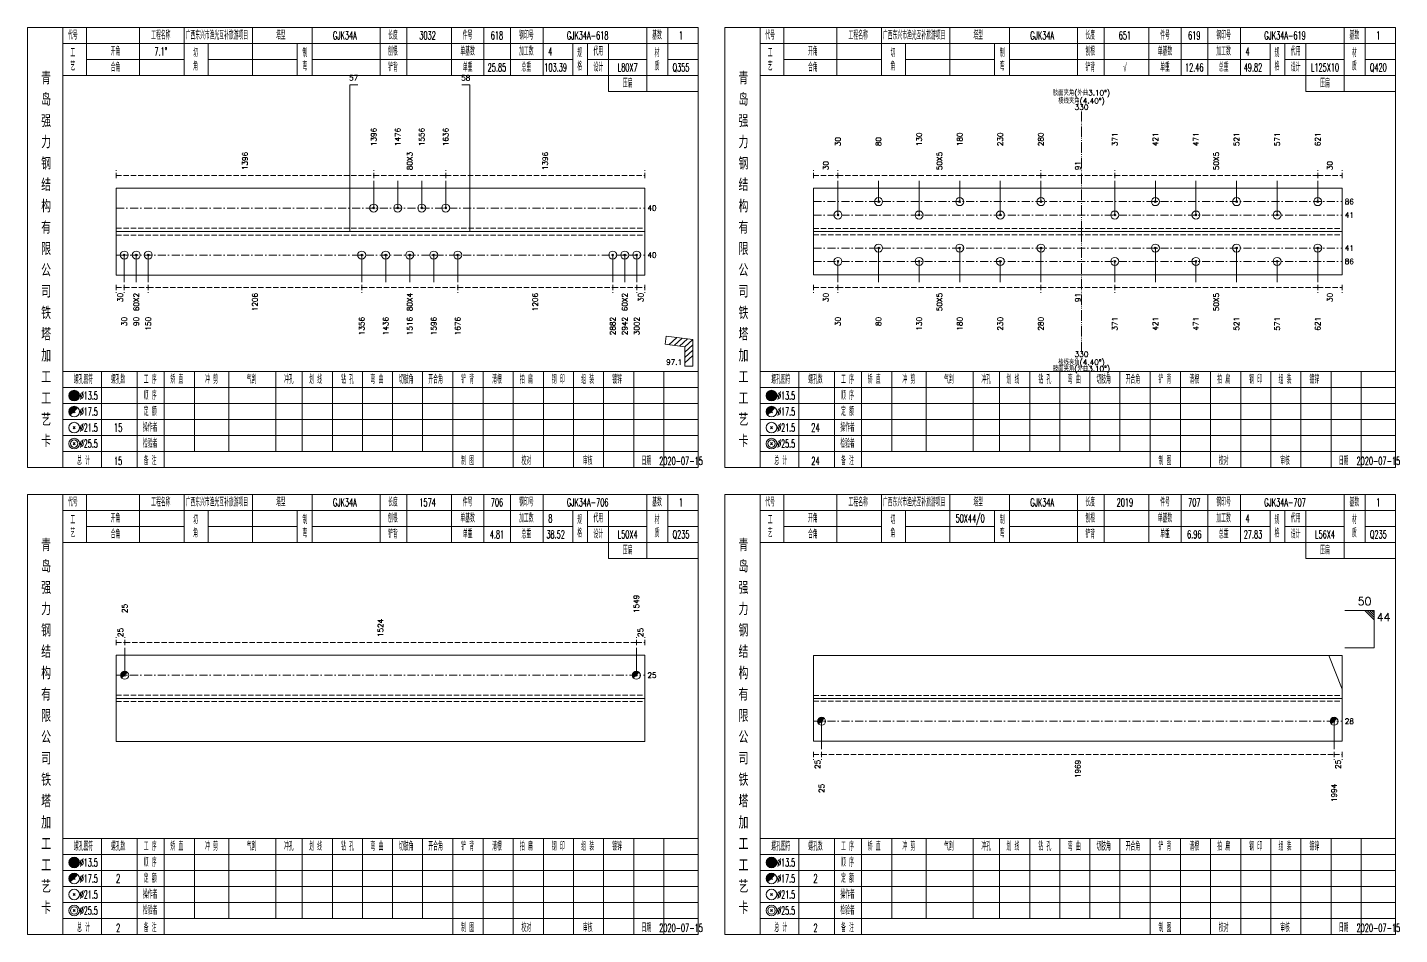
# Model space of a CAD drawing. Extents: x 0 to 2606, y -377 to 6479.
# Drawn here: x 2091 to 2606, y 3500 to 3840 of the extents above; entities that cross this region are included whole.
import ezdxf
from ezdxf.enums import TextEntityAlignment as Align

# ---------------------------------------------------------------- set-up
doc = ezdxf.new("R2010")
doc.units = 0
doc.header["$MEASUREMENT"] = 0
for name, pattern in [('一点画线', [5.2, 3, -1, 0.2, -1]), ('制弯线', [5.9, 4, -0.5, 0.2, -0.5, 0.2, -0.5]), ('虚线', [2.75, 2, -0.75])]:
    doc.linetypes.add(name, pattern=pattern)
doc.layers.get('0').update_dxf_attribs({"linetype": 'CONTINUOUS', "lineweight": 25})
for name, color, linetype, lineweight in [('1', 7, 'CONTINUOUS', 25), ('2', 7, 'CONTINUOUS', 25), ('4', 7, 'CONTINUOUS', 25)]:
    doc.layers.add(name, color=color, linetype=linetype, lineweight=lineweight)
doc.styles.get("Standard").update_dxf_attribs({"font": 'simplex.shx', "width": 0.7, "height": 3, "bigfont": 'gbhzfs.shx'})

msp = doc.modelspace()

# ---------------------------------------------------------------- linework, layer by layer
at = {"color": 190, "linetype": '制弯线', "lineweight": 13}
for q in [(2486.32, 3808.5), (2486.32, 3718.5)]:
    msp.add_line((2486.32, 3763.5), q, dxfattribs=at)
at = {"color": 8, "linetype": '虚线', "lineweight": 9}
for p, q in [((2124.5, 3783.5), (2124.5, 3786.5)), ((2220.99, 3783.5), (2220.99, 3786.5)), ((2220.99, 3783.5), (2220.99, 3786.5)), ((2247.99, 3783.5), (2247.99, 3786.5)), ((2247.99, 3783.5), (2247.99, 3786.5)), ((2322.6, 3783.5), (2322.6, 3786.5)), ((2385.9, 3783.5), (2385.9, 3786.5)), ((2395.03, 3783.5), (2395.03, 3786.5)), ((2395.03, 3783.5), (2395.03, 3786.5)), ((2471.1, 3783.5), (2471.1, 3786.5)), ((2471.1, 3783.5), (2471.1, 3786.5)), ((2498.8, 3783.5), (2498.8, 3786.5)), ((2498.8, 3783.5), (2498.8, 3786.5)), ((2574.87, 3783.5), (2574.87, 3786.5)), ((2574.87, 3783.5), (2574.87, 3786.5)), ((2584, 3783.5), (2584, 3786.5)), ((2124.5, 3784.5), (2220.99, 3784.5)), ((2220.99, 3784.5), (2247.99, 3784.5)), ((2247.99, 3784.5), (2322.6, 3784.5)), ((2385.9, 3784.5), (2395.03, 3784.5)), ((2395.03, 3784.5), (2471.1, 3784.5)), ((2471.1, 3784.5), (2498.8, 3784.5)), ((2498.8, 3784.5), (2574.87, 3784.5)), ((2574.87, 3784.5), (2584, 3784.5)), ((2124.5, 3743.5), (2124.5, 3740.5)), ((2124.5, 3742.5), (2127.5, 3742.5)), ((2127.5, 3743.5), (2127.5, 3740.5)), ((2127.5, 3743.5), (2127.5, 3740.5)), ((2127.5, 3742.5), (2136.5, 3742.5)), ((2136.5, 3743.5), (2136.5, 3740.5)), ((2136.5, 3743.5), (2136.5, 3740.5)), ((2136.5, 3742.5), (2216.49, 3742.5)), ((2216.49, 3743.5), (2216.49, 3740.5)), ((2216.49, 3743.5), (2216.49, 3740.5)), ((2216.49, 3742.5), (2252.49, 3742.5)), ((2252.49, 3743.5), (2252.49, 3740.5)), ((2252.49, 3743.5), (2252.49, 3740.5)), ((2252.49, 3742.5), (2310.6, 3742.5)), ((2310.6, 3743.5), (2310.6, 3740.5)), ((2310.6, 3743.5), (2310.6, 3740.5)), ((2310.6, 3742.5), (2319.6, 3742.5)), ((2319.6, 3743.5), (2319.6, 3740.5)), ((2319.6, 3743.5), (2319.6, 3740.5)), ((2319.6, 3742.5), (2322.6, 3742.5)), ((2322.6, 3743.5), (2322.6, 3740.5)), ((2385.9, 3743.5), (2385.9, 3740.5)), ((2385.9, 3742.5), (2395.03, 3742.5)), ((2395.03, 3743.5), (2395.03, 3740.5)), ((2395.03, 3743.5), (2395.03, 3740.5)), ((2395.03, 3742.5), (2471.1, 3742.5)), ((2471.1, 3743.5), (2471.1, 3740.5)), ((2471.1, 3743.5), (2471.1, 3740.5)), ((2471.1, 3742.5), (2498.8, 3742.5)), ((2498.8, 3743.5), (2498.8, 3740.5)), ((2498.8, 3743.5), (2498.8, 3740.5)), ((2498.8, 3742.5), (2574.87, 3742.5)), ((2574.87, 3743.5), (2574.87, 3740.5)), ((2574.87, 3743.5), (2574.87, 3740.5)), ((2574.87, 3742.5), (2584, 3742.5)), ((2584, 3743.5), (2584, 3740.5)), ((2124.5, 3608.5), (2124.5, 3611.5)), ((2127.65, 3608.5), (2127.65, 3611.5)), ((2127.65, 3608.5), (2127.65, 3611.5)), ((2319.45, 3608.5), (2319.45, 3611.5)), ((2319.45, 3608.5), (2319.45, 3611.5)), ((2322.6, 3608.5), (2322.6, 3611.5)), ((2124.5, 3609.5), (2127.65, 3609.5)), ((2127.65, 3609.5), (2319.45, 3609.5)), ((2319.45, 3609.5), (2322.6, 3609.5)), ((2385.9, 3568.5), (2385.9, 3565.5)), ((2385.9, 3567.5), (2388.9, 3567.5)), ((2388.9, 3568.5), (2388.9, 3565.5)), ((2388.9, 3568.5), (2388.9, 3565.5)), ((2388.9, 3567.5), (2581, 3567.5)), ((2581, 3568.5), (2581, 3565.5)), ((2581, 3568.5), (2581, 3565.5)), ((2581, 3567.5), (2584, 3567.5)), ((2584, 3568.5), (2584, 3565.5))]:
    msp.add_line(p, q, dxfattribs=at)
at = {"color": 7, "linetype": 'Continuous', "lineweight": 13}
for p, q in [((2220.99, 3772.31), (2220.99, 3782.5)), ((2229.99, 3772.31), (2229.99, 3782.5)), ((2238.99, 3772.31), (2238.99, 3782.5)), ((2247.99, 3772.31), (2247.99, 3782.5)), ((2395.03, 3769.7), (2395.03, 3782.5)), ((2410.24, 3774.7), (2410.24, 3782.5)), ((2425.46, 3769.7), (2425.46, 3782.5)), ((2440.67, 3774.7), (2440.67, 3782.5)), ((2455.89, 3769.7), (2455.89, 3782.5)), ((2471.1, 3774.7), (2471.1, 3782.5)), ((2498.8, 3769.7), (2498.8, 3782.5)), ((2514.01, 3774.7), (2514.01, 3782.5)), ((2529.23, 3769.7), (2529.23, 3782.5)), ((2544.44, 3774.7), (2544.44, 3782.5)), ((2559.66, 3769.7), (2559.66, 3782.5)), ((2574.87, 3774.7), (2574.87, 3782.5)), ((2220.69, 3772.01), (2221.29, 3772.61)), ((2221.29, 3772.01), (2220.69, 3772.61)), ((2229.69, 3772.01), (2230.29, 3772.61)), ((2230.29, 3772.01), (2229.69, 3772.61)), ((2238.69, 3772.01), (2239.29, 3772.61)), ((2239.29, 3772.01), (2238.69, 3772.61)), ((2247.69, 3772.01), (2248.29, 3772.61)), ((2248.29, 3772.01), (2247.69, 3772.61)), ((2409.94, 3774.4), (2410.54, 3775)), ((2410.54, 3774.4), (2409.94, 3775)), ((2440.37, 3774.4), (2440.97, 3775)), ((2440.97, 3774.4), (2440.37, 3775)), ((2470.8, 3774.4), (2471.4, 3775)), ((2471.4, 3774.4), (2470.8, 3775)), ((2513.71, 3774.4), (2514.31, 3775)), ((2514.31, 3774.4), (2513.71, 3775)), ((2544.14, 3774.4), (2544.74, 3775)), ((2544.74, 3774.4), (2544.14, 3775)), ((2574.57, 3774.4), (2575.17, 3775)), ((2575.17, 3774.4), (2574.57, 3775)), ((2394.73, 3769.4), (2395.33, 3770)), ((2395.33, 3769.4), (2394.73, 3770)), ((2425.16, 3769.4), (2425.76, 3770)), ((2425.76, 3769.4), (2425.16, 3770)), ((2455.59, 3769.4), (2456.19, 3770)), ((2456.19, 3769.4), (2455.59, 3770)), ((2498.5, 3769.4), (2499.1, 3770)), ((2499.1, 3769.4), (2498.5, 3770)), ((2528.93, 3769.4), (2529.53, 3770)), ((2529.53, 3769.4), (2528.93, 3770)), ((2559.36, 3769.4), (2559.96, 3770)), ((2559.96, 3769.4), (2559.36, 3770)), ((2410.24, 3757.3), (2410.24, 3744.5)), ((2440.67, 3757.3), (2440.67, 3744.5)), ((2471.1, 3757.3), (2471.1, 3744.5)), ((2514.01, 3757.3), (2514.01, 3744.5)), ((2544.44, 3757.3), (2544.44, 3744.5)), ((2574.87, 3757.3), (2574.87, 3744.5)), ((2127.5, 3754.69), (2127.5, 3744.5)), ((2132, 3754.69), (2132, 3744.5)), ((2136.5, 3754.69), (2136.5, 3744.5)), ((2216.49, 3754.69), (2216.49, 3744.5)), ((2225.49, 3754.69), (2225.49, 3744.5)), ((2234.49, 3754.69), (2234.49, 3744.5)), ((2243.49, 3754.69), (2243.49, 3744.5)), ((2252.49, 3754.69), (2252.49, 3744.5)), ((2310.6, 3754.69), (2310.6, 3744.5)), ((2315.1, 3754.69), (2315.1, 3744.5)), ((2319.6, 3754.69), (2319.6, 3744.5)), ((2395.03, 3752.3), (2395.03, 3744.5)), ((2425.46, 3752.3), (2425.46, 3744.5)), ((2455.89, 3752.3), (2455.89, 3744.5)), ((2498.8, 3752.3), (2498.8, 3744.5)), ((2529.23, 3752.3), (2529.23, 3744.5)), ((2559.66, 3752.3), (2559.66, 3744.5)), ((2596, 3621.5), (2585, 3621.5)), ((2592.5, 3621.5), (2596, 3618)), ((2593.38, 3621.5), (2596, 3618.88)), ((2594.25, 3621.5), (2596, 3619.75)), ((2595.12, 3621.5), (2596, 3620.62)), ((2596, 3607.5), (2596, 3621.5)), ((2127.65, 3597.2), (2127.65, 3607.5)), ((2319.45, 3597.2), (2319.45, 3607.5)), ((2596, 3607.5), (2585, 3607.5)), ((2584, 3591.94), (2579.09, 3604.57)), ((2388.9, 3579.93), (2388.9, 3569.5)), ((2581, 3579.93), (2581, 3569.5))]:
    msp.add_line(p, q, dxfattribs=at)
at = {"color": 7, "linetype": 'Continuous', "lineweight": 18}
for p, q in [((2124.5, 3779.81), (2124.5, 3747.19)), ((2124.5, 3779.81), (2322.6, 3779.81)), ((2322.6, 3779.81), (2322.6, 3747.19)), ((2385.9, 3779.7), (2385.9, 3747.3)), ((2385.9, 3779.7), (2584, 3779.7)), ((2584, 3779.7), (2584, 3747.3)), ((2124.5, 3763.5), (2322.6, 3763.5)), ((2385.9, 3763.5), (2584, 3763.5)), ((2124.5, 3604.7), (2124.5, 3572.3)), ((2124.5, 3604.7), (2322.6, 3604.7)), ((2322.6, 3604.7), (2322.6, 3572.3)), ((2385.9, 3604.57), (2385.9, 3572.43)), ((2385.9, 3604.57), (2584, 3604.57)), ((2584, 3604.57), (2584, 3572.43)), ((2124.5, 3588.5), (2322.6, 3588.5)), ((2385.9, 3588.5), (2584, 3588.5))]:
    msp.add_line(p, q, dxfattribs=at)
at = {"color": 3, "linetype": '一点画线', "lineweight": 13}
for p, q in [((2124.5, 3772.31), (2322.6, 3772.31)), ((2385.9, 3774.7), (2584, 3774.7)), ((2385.9, 3769.7), (2584, 3769.7)), ((2385.9, 3757.3), (2584, 3757.3)), ((2124.5, 3754.69), (2322.6, 3754.69)), ((2385.9, 3752.3), (2584, 3752.3)), ((2124.5, 3597.2), (2322.6, 3597.2)), ((2385.9, 3579.93), (2584, 3579.93))]:
    msp.add_line(p, q, dxfattribs=at)
at = {"color": 1, "linetype": '虚线', "lineweight": 18}
for p, q in [((2124.5, 3764.81), (2322.6, 3764.81)), ((2124.5, 3762.19), (2322.6, 3762.19)), ((2385.9, 3764.7), (2584, 3764.7)), ((2385.9, 3762.3), (2584, 3762.3)), ((2124.5, 3589.7), (2322.6, 3589.7)), ((2124.5, 3587.3), (2322.6, 3587.3)), ((2385.9, 3589.57), (2584, 3589.57)), ((2385.9, 3587.43), (2584, 3587.43))]:
    msp.add_line(p, q, dxfattribs=at)
at = {"color": 7, "linetype": 'Continuous', "lineweight": 0}
for p, q in [((2127.35, 3596.9), (2127.95, 3597.5)), ((2127.35, 3597.5), (2127.95, 3596.9)), ((2319.15, 3596.9), (2319.75, 3597.5)), ((2319.15, 3597.5), (2319.75, 3596.9))]:
    msp.add_line(p, q, dxfattribs=at)
at = {"color": 7, "linetype": 'Continuous', "lineweight": 13}
for centre in [(2410.24, 3774.7), (2440.67, 3774.7), (2471.1, 3774.7), (2514.01, 3774.7), (2544.44, 3774.7), (2574.87, 3774.7), (2220.99, 3772.31), (2229.99, 3772.31), (2238.99, 3772.31), (2247.99, 3772.31), (2395.03, 3769.7), (2425.46, 3769.7), (2455.89, 3769.7), (2498.8, 3769.7), (2529.23, 3769.7), (2559.66, 3769.7), (2127.65, 3597.2), (2319.45, 3597.2)]:
    msp.add_circle(centre, 1.5, dxfattribs=at)
for centre, radius in [((2127.65, 3597.2), 1.35), ((2127.65, 3597.2), 1.2), ((2127.65, 3597.2), 1.05), ((2127.65, 3597.2), 0.9), ((2127.65, 3597.2), 0.75), ((2127.65, 3597.2), 0.6), ((2127.65, 3597.2), 0.45), ((2127.65, 3597.2), 0.3), ((2127.65, 3597.2), 0.15), ((2319.45, 3597.2), 1.35), ((2319.45, 3597.2), 1.2), ((2319.45, 3597.2), 1.05), ((2319.45, 3597.2), 0.9), ((2319.45, 3597.2), 0.75), ((2319.45, 3597.2), 0.6), ((2319.45, 3597.2), 0.45), ((2319.45, 3597.2), 0.3), ((2319.45, 3597.2), 0.15)]:
    msp.add_arc(centre, radius, 45, 225, dxfattribs=at)
at = {"layer": '1', "color": 7, "linetype": 'Continuous', "lineweight": 13}
for p, q in [((2127.2, 3754.39), (2127.8, 3754.99)), ((2127.8, 3754.39), (2127.2, 3754.99)), ((2131.7, 3754.39), (2132.3, 3754.99)), ((2132.3, 3754.39), (2131.7, 3754.99)), ((2136.2, 3754.39), (2136.8, 3754.99)), ((2136.8, 3754.39), (2136.2, 3754.99)), ((2216.19, 3754.39), (2216.79, 3754.99)), ((2216.79, 3754.39), (2216.19, 3754.99)), ((2225.19, 3754.39), (2225.79, 3754.99)), ((2225.79, 3754.39), (2225.19, 3754.99)), ((2234.19, 3754.39), (2234.79, 3754.99)), ((2234.79, 3754.39), (2234.19, 3754.99)), ((2243.19, 3754.39), (2243.79, 3754.99)), ((2243.79, 3754.39), (2243.19, 3754.99)), ((2252.19, 3754.39), (2252.79, 3754.99)), ((2252.79, 3754.39), (2252.19, 3754.99)), ((2310.3, 3754.39), (2310.9, 3754.99)), ((2310.9, 3754.39), (2310.3, 3754.99)), ((2314.8, 3754.39), (2315.4, 3754.99)), ((2315.4, 3754.39), (2314.8, 3754.99)), ((2319.3, 3754.39), (2319.9, 3754.99)), ((2319.9, 3754.39), (2319.3, 3754.99)), ((2409.94, 3757), (2410.54, 3757.6)), ((2410.54, 3757), (2409.94, 3757.6)), ((2440.37, 3757), (2440.97, 3757.6)), ((2440.97, 3757), (2440.37, 3757.6)), ((2470.8, 3757), (2471.4, 3757.6)), ((2471.4, 3757), (2470.8, 3757.6)), ((2513.71, 3757), (2514.31, 3757.6)), ((2514.31, 3757), (2513.71, 3757.6)), ((2544.14, 3757), (2544.74, 3757.6)), ((2544.74, 3757), (2544.14, 3757.6)), ((2574.57, 3757), (2575.17, 3757.6)), ((2575.17, 3757), (2574.57, 3757.6)), ((2394.73, 3752), (2395.33, 3752.6)), ((2395.33, 3752), (2394.73, 3752.6)), ((2425.16, 3752), (2425.76, 3752.6)), ((2425.76, 3752), (2425.16, 3752.6)), ((2455.59, 3752), (2456.19, 3752.6)), ((2456.19, 3752), (2455.59, 3752.6)), ((2498.5, 3752), (2499.1, 3752.6)), ((2499.1, 3752), (2498.5, 3752.6)), ((2528.93, 3752), (2529.53, 3752.6)), ((2529.53, 3752), (2528.93, 3752.6)), ((2559.36, 3752), (2559.96, 3752.6)), ((2559.96, 3752), (2559.36, 3752.6))]:
    msp.add_line(p, q, dxfattribs=at)
at = {"layer": '1', "color": 7, "linetype": 'Continuous', "lineweight": 18}
for p, q in [((2124.5, 3747.19), (2322.6, 3747.19)), ((2385.9, 3747.3), (2584, 3747.3)), ((2124.5, 3572.3), (2322.6, 3572.3)), ((2385.9, 3572.43), (2584, 3572.43))]:
    msp.add_line(p, q, dxfattribs=at)
at = {"layer": '1', "color": 7, "linetype": 'Continuous', "lineweight": 0}
for p, q in [((2388.6, 3579.63), (2389.2, 3580.23)), ((2388.6, 3580.23), (2389.2, 3579.63)), ((2580.7, 3579.63), (2581.3, 3580.23)), ((2580.7, 3580.23), (2581.3, 3579.63))]:
    msp.add_line(p, q, dxfattribs=at)
at = {"layer": '1', "color": 7, "linetype": 'Continuous', "lineweight": 13}
for centre in [(2127.5, 3754.69), (2132, 3754.69), (2136.5, 3754.69), (2216.49, 3754.69), (2225.49, 3754.69), (2234.49, 3754.69), (2243.49, 3754.69), (2252.49, 3754.69), (2310.6, 3754.69), (2315.1, 3754.69), (2319.6, 3754.69), (2410.24, 3757.3), (2440.67, 3757.3), (2471.1, 3757.3), (2514.01, 3757.3), (2544.44, 3757.3), (2574.87, 3757.3), (2395.03, 3752.3), (2425.46, 3752.3), (2455.89, 3752.3), (2498.8, 3752.3), (2529.23, 3752.3), (2559.66, 3752.3), (2388.9, 3579.93), (2581, 3579.93)]:
    msp.add_circle(centre, 1.5, dxfattribs=at)
for centre, radius in [((2388.9, 3579.93), 1.35), ((2388.9, 3579.93), 1.2), ((2388.9, 3579.93), 1.05), ((2388.9, 3579.93), 0.9), ((2388.9, 3579.93), 0.75), ((2388.9, 3579.93), 0.6), ((2388.9, 3579.93), 0.45), ((2388.9, 3579.93), 0.3), ((2388.9, 3579.93), 0.15), ((2581, 3579.93), 1.35), ((2581, 3579.93), 1.2), ((2581, 3579.93), 1.05), ((2581, 3579.93), 0.9), ((2581, 3579.93), 0.75), ((2581, 3579.93), 0.6), ((2581, 3579.93), 0.45), ((2581, 3579.93), 0.3), ((2581, 3579.93), 0.15)]:
    msp.add_arc(centre, radius, 45, 225, dxfattribs=at)
at = {"layer": '2', "color": 7, "linetype": 'Continuous', "lineweight": 13}
for p, q in [((2211.99, 3763.5), (2211.99, 3818.5)), ((2211.99, 3818.5), (2214.99, 3818.5)), ((2256.99, 3818.5), (2253.99, 3818.5)), ((2256.99, 3763.5), (2256.99, 3818.5)), ((2330.68, 3724.24), (2330.31, 3721.26)), ((2340.6, 3723), (2330.68, 3724.24)), ((2330.31, 3721.26), (2337.6, 3720.35)), ((2331.65, 3721.09), (2334.65, 3723.74)), ((2333.63, 3720.84), (2336.63, 3723.49)), ((2335.62, 3720.6), (2338.62, 3723.25)), ((2337.6, 3720.35), (2340.6, 3723)), ((2337.6, 3718.35), (2340.6, 3721)), ((2337.6, 3720.35), (2337.6, 3713)), ((2337.6, 3716.35), (2340.6, 3719)), ((2340.6, 3713), (2340.6, 3723)), ((2337.6, 3714.35), (2340.6, 3717)), ((2337.6, 3713), (2340.6, 3713))]:
    msp.add_line(p, q, dxfattribs=at)
at = {"layer": '4', "color": 1, "linetype": 'Continuous', "lineweight": 18}
for p, q in [((2104.5, 3675), (2104.5, 3840)), ((2113.4, 3822), (2113.4, 3840)), ((2133.2, 3822), (2133.2, 3840)), ((2150, 3822), (2150, 3840)), ((2175.6, 3822), (2175.6, 3840)), ((2197.9, 3822), (2197.9, 3840)), ((2223.4, 3822), (2223.4, 3840)), ((2233.4, 3822), (2233.4, 3840)), ((2250.1, 3822), (2250.1, 3840)), ((2262.3, 3822), (2262.3, 3840)), ((2272.3, 3822), (2272.3, 3840)), ((2284.5, 3822), (2284.5, 3840)), ((2323.4, 3816), (2323.4, 3840)), ((2331.2, 3822), (2331.2, 3840)), ((2365.9, 3675), (2365.9, 3840)), ((2374.8, 3822), (2374.8, 3840)), ((2394.6, 3822), (2394.6, 3840)), ((2411.4, 3822), (2411.4, 3840)), ((2437, 3822), (2437, 3840)), ((2459.3, 3822), (2459.3, 3840)), ((2484.8, 3822), (2484.8, 3840)), ((2494.8, 3822), (2494.8, 3840)), ((2511.5, 3822), (2511.5, 3840)), ((2523.7, 3822), (2523.7, 3840)), ((2533.7, 3822), (2533.7, 3840)), ((2545.9, 3822), (2545.9, 3840)), ((2584.8, 3816), (2584.8, 3840)), ((2592.6, 3822), (2592.6, 3840)), ((2104.5, 3834), (2342.6, 3834)), ((2159, 3822), (2159, 3834)), ((2192.3, 3822), (2192.3, 3834)), ((2295.6, 3822), (2295.6, 3834)), ((2301.2, 3822), (2301.2, 3834)), ((2309, 3816), (2309, 3834)), ((2365.9, 3834), (2604, 3834)), ((2420.4, 3822), (2420.4, 3834)), ((2453.7, 3822), (2453.7, 3834)), ((2557, 3822), (2557, 3834)), ((2562.6, 3822), (2562.6, 3834)), ((2570.4, 3816), (2570.4, 3834)), ((2113.4, 3828), (2150, 3828)), ((2159, 3828), (2192.3, 3828)), ((2197.9, 3828), (2295.6, 3828)), ((2301.2, 3828), (2323.4, 3828)), ((2331.2, 3828), (2342.6, 3828)), ((2374.8, 3828), (2411.4, 3828)), ((2420.4, 3828), (2453.7, 3828)), ((2459.3, 3828), (2557, 3828)), ((2562.6, 3828), (2584.8, 3828)), ((2592.6, 3828), (2604, 3828)), ((2104.5, 3822), (2342.6, 3822)), ((2365.9, 3822), (2604, 3822)), ((2309, 3816), (2342.6, 3816)), ((2570.4, 3816), (2604, 3816)), ((2104.5, 3711), (2342.6, 3711)), ((2119, 3675), (2119, 3711)), ((2132.3, 3675), (2132.3, 3711)), ((2142.4, 3675), (2142.4, 3711)), ((2153.8, 3681), (2153.8, 3711)), ((2166.7, 3681), (2166.7, 3711)), ((2184.3, 3681), (2184.3, 3711)), ((2194.2, 3681), (2194.2, 3711)), ((2205.5, 3681), (2205.5, 3711)), ((2216.8, 3681), (2216.8, 3711)), ((2228.1, 3681), (2228.1, 3711)), ((2239.3, 3681), (2239.3, 3711)), ((2250.7, 3681), (2250.7, 3711)), ((2262, 3681), (2262, 3711)), ((2273.3, 3681), (2273.3, 3711)), ((2284.6, 3681), (2284.6, 3711)), ((2295.9, 3681), (2295.9, 3711)), ((2307.2, 3681), (2307.2, 3711)), ((2318.5, 3681), (2318.5, 3711)), ((2329.8, 3681), (2329.8, 3711)), ((2365.9, 3711), (2604, 3711)), ((2380.4, 3675), (2380.4, 3711)), ((2393.7, 3675), (2393.7, 3711)), ((2403.8, 3675), (2403.8, 3711)), ((2415.2, 3681), (2415.2, 3711)), ((2428.1, 3681), (2428.1, 3711)), ((2445.7, 3681), (2445.7, 3711)), ((2455.6, 3681), (2455.6, 3711)), ((2466.9, 3681), (2466.9, 3711)), ((2478.2, 3681), (2478.2, 3711)), ((2489.5, 3681), (2489.5, 3711)), ((2500.7, 3681), (2500.7, 3711)), ((2512.1, 3681), (2512.1, 3711)), ((2523.4, 3681), (2523.4, 3711)), ((2534.7, 3681), (2534.7, 3711)), ((2546, 3681), (2546, 3711)), ((2557.3, 3681), (2557.3, 3711)), ((2568.6, 3681), (2568.6, 3711)), ((2579.9, 3681), (2579.9, 3711)), ((2591.2, 3681), (2591.2, 3711)), ((2104.5, 3705), (2342.6, 3705)), ((2365.9, 3705), (2604, 3705)), ((2104.5, 3699), (2342.6, 3699)), ((2365.9, 3699), (2604, 3699)), ((2104.5, 3693), (2342.6, 3693)), ((2365.9, 3693), (2604, 3693)), ((2104.5, 3687), (2342.6, 3687)), ((2365.9, 3687), (2604, 3687)), ((2104.5, 3681), (2342.6, 3681)), ((2250.7, 3675), (2250.7, 3681)), ((2262, 3675), (2262, 3681)), ((2273.3, 3675), (2273.3, 3681)), ((2284.6, 3675), (2284.6, 3681)), ((2295.9, 3675), (2295.9, 3681)), ((2307.2, 3675), (2307.2, 3681)), ((2318.5, 3675), (2318.5, 3681)), ((2329.8, 3675), (2329.8, 3681)), ((2365.9, 3681), (2604, 3681)), ((2512.1, 3675), (2512.1, 3681)), ((2523.4, 3675), (2523.4, 3681)), ((2534.7, 3675), (2534.7, 3681)), ((2546, 3675), (2546, 3681)), ((2557.3, 3675), (2557.3, 3681)), ((2568.6, 3675), (2568.6, 3681)), ((2579.9, 3675), (2579.9, 3681)), ((2591.2, 3675), (2591.2, 3681)), ((2104.5, 3500), (2104.5, 3665)), ((2113.4, 3647), (2113.4, 3665)), ((2133.2, 3647), (2133.2, 3665)), ((2150, 3647), (2150, 3665)), ((2175.6, 3647), (2175.6, 3665)), ((2197.9, 3647), (2197.9, 3665)), ((2223.4, 3647), (2223.4, 3665)), ((2233.4, 3647), (2233.4, 3665)), ((2250.1, 3647), (2250.1, 3665)), ((2262.3, 3647), (2262.3, 3665)), ((2272.3, 3647), (2272.3, 3665)), ((2284.5, 3647), (2284.5, 3665)), ((2323.4, 3641), (2323.4, 3665)), ((2331.2, 3647), (2331.2, 3665)), ((2365.9, 3500), (2365.9, 3665)), ((2374.8, 3647), (2374.8, 3665)), ((2394.6, 3647), (2394.6, 3665)), ((2411.4, 3647), (2411.4, 3665)), ((2437, 3647), (2437, 3665)), ((2459.3, 3647), (2459.3, 3665)), ((2484.8, 3647), (2484.8, 3665)), ((2494.8, 3647), (2494.8, 3665)), ((2511.5, 3647), (2511.5, 3665)), ((2523.7, 3647), (2523.7, 3665)), ((2533.7, 3647), (2533.7, 3665)), ((2545.9, 3647), (2545.9, 3665)), ((2584.8, 3641), (2584.8, 3665)), ((2592.6, 3647), (2592.6, 3665)), ((2104.5, 3659), (2342.6, 3659)), ((2159, 3647), (2159, 3659)), ((2192.3, 3647), (2192.3, 3659)), ((2295.6, 3647), (2295.6, 3659)), ((2301.2, 3647), (2301.2, 3659)), ((2309, 3641), (2309, 3659)), ((2365.9, 3659), (2604, 3659)), ((2420.4, 3647), (2420.4, 3659)), ((2453.7, 3647), (2453.7, 3659)), ((2557, 3647), (2557, 3659)), ((2562.6, 3647), (2562.6, 3659)), ((2570.4, 3641), (2570.4, 3659)), ((2113.4, 3653), (2150, 3653)), ((2159, 3653), (2192.3, 3653)), ((2197.9, 3653), (2295.6, 3653)), ((2301.2, 3653), (2323.4, 3653)), ((2331.2, 3653), (2342.6, 3653)), ((2374.8, 3653), (2411.4, 3653)), ((2420.4, 3653), (2453.7, 3653)), ((2459.3, 3653), (2557, 3653)), ((2562.6, 3653), (2584.8, 3653)), ((2592.6, 3653), (2604, 3653)), ((2104.5, 3647), (2342.6, 3647)), ((2365.9, 3647), (2604, 3647)), ((2309, 3641), (2342.6, 3641)), ((2570.4, 3641), (2604, 3641)), ((2104.5, 3536), (2342.6, 3536)), ((2119, 3500), (2119, 3536)), ((2132.3, 3500), (2132.3, 3536)), ((2142.4, 3500), (2142.4, 3536)), ((2153.8, 3506), (2153.8, 3536)), ((2166.7, 3506), (2166.7, 3536)), ((2184.3, 3506), (2184.3, 3536)), ((2194.2, 3506), (2194.2, 3536)), ((2205.5, 3506), (2205.5, 3536)), ((2216.8, 3506), (2216.8, 3536)), ((2228.1, 3506), (2228.1, 3536)), ((2239.3, 3506), (2239.3, 3536)), ((2250.7, 3506), (2250.7, 3536)), ((2262, 3506), (2262, 3536)), ((2273.3, 3506), (2273.3, 3536)), ((2284.6, 3506), (2284.6, 3536)), ((2295.9, 3506), (2295.9, 3536)), ((2307.2, 3506), (2307.2, 3536)), ((2318.5, 3506), (2318.5, 3536)), ((2329.8, 3506), (2329.8, 3536)), ((2365.9, 3536), (2604, 3536)), ((2380.4, 3500), (2380.4, 3536)), ((2393.7, 3500), (2393.7, 3536)), ((2403.8, 3500), (2403.8, 3536)), ((2415.2, 3506), (2415.2, 3536)), ((2428.1, 3506), (2428.1, 3536)), ((2445.7, 3506), (2445.7, 3536)), ((2455.6, 3506), (2455.6, 3536)), ((2466.9, 3506), (2466.9, 3536)), ((2478.2, 3506), (2478.2, 3536)), ((2489.5, 3506), (2489.5, 3536)), ((2500.7, 3506), (2500.7, 3536)), ((2512.1, 3506), (2512.1, 3536)), ((2523.4, 3506), (2523.4, 3536)), ((2534.7, 3506), (2534.7, 3536)), ((2546, 3506), (2546, 3536)), ((2557.3, 3506), (2557.3, 3536)), ((2568.6, 3506), (2568.6, 3536)), ((2579.9, 3506), (2579.9, 3536)), ((2591.2, 3506), (2591.2, 3536)), ((2104.5, 3530), (2342.6, 3530)), ((2365.9, 3530), (2604, 3530)), ((2104.5, 3524), (2342.6, 3524)), ((2365.9, 3524), (2604, 3524)), ((2104.5, 3518), (2342.6, 3518)), ((2365.9, 3518), (2604, 3518)), ((2104.5, 3512), (2342.6, 3512)), ((2365.9, 3512), (2604, 3512)), ((2104.5, 3506), (2342.6, 3506)), ((2250.7, 3500), (2250.7, 3506)), ((2262, 3500), (2262, 3506)), ((2273.3, 3500), (2273.3, 3506)), ((2284.6, 3500), (2284.6, 3506)), ((2295.9, 3500), (2295.9, 3506)), ((2307.2, 3500), (2307.2, 3506)), ((2318.5, 3500), (2318.5, 3506)), ((2329.8, 3500), (2329.8, 3506)), ((2365.9, 3506), (2604, 3506)), ((2512.1, 3500), (2512.1, 3506)), ((2523.4, 3500), (2523.4, 3506)), ((2534.7, 3500), (2534.7, 3506)), ((2546, 3500), (2546, 3506)), ((2557.3, 3500), (2557.3, 3506)), ((2568.6, 3500), (2568.6, 3506)), ((2579.9, 3500), (2579.9, 3506)), ((2591.2, 3500), (2591.2, 3506))]:
    msp.add_line(p, q, dxfattribs=at)
at = {"layer": '4', "color": 7, "linetype": 'Continuous', "lineweight": 13}
for p, q in [((2108.5, 3701.8), (2108.9, 3702.2)), ((2108.9, 3701.8), (2108.5, 3702.2)), ((2369.9, 3701.8), (2370.3, 3702.2)), ((2370.3, 3701.8), (2369.9, 3702.2)), ((2108.3, 3689.6), (2109.1, 3690.4)), ((2109.1, 3689.6), (2108.3, 3690.4)), ((2369.7, 3689.6), (2370.5, 3690.4)), ((2370.5, 3689.6), (2369.7, 3690.4)), ((2108.3, 3683.6), (2109.1, 3684.4)), ((2109.1, 3683.6), (2108.3, 3684.4)), ((2369.7, 3683.6), (2370.5, 3684.4)), ((2370.5, 3683.6), (2369.7, 3684.4)), ((2108.5, 3526.8), (2108.9, 3527.2)), ((2108.9, 3526.8), (2108.5, 3527.2)), ((2369.9, 3526.8), (2370.3, 3527.2)), ((2370.3, 3526.8), (2369.9, 3527.2)), ((2108.3, 3514.6), (2109.1, 3515.4)), ((2109.1, 3514.6), (2108.3, 3515.4)), ((2369.7, 3514.6), (2370.5, 3515.4)), ((2370.5, 3514.6), (2369.7, 3515.4)), ((2108.3, 3508.6), (2109.1, 3509.4)), ((2109.1, 3508.6), (2108.3, 3509.4)), ((2369.7, 3508.6), (2370.5, 3509.4)), ((2370.5, 3508.6), (2369.7, 3509.4))]:
    msp.add_line(p, q, dxfattribs=at)
at = {"layer": '4', "color": 7, "linetype": 'Continuous', "lineweight": 0}
for p, q in [((2108.3, 3695.6), (2109.1, 3696.4)), ((2108.3, 3696.4), (2109.1, 3695.6)), ((2369.7, 3695.6), (2370.5, 3696.4)), ((2369.7, 3696.4), (2370.5, 3695.6)), ((2108.3, 3520.6), (2109.1, 3521.4)), ((2108.3, 3521.4), (2109.1, 3520.6)), ((2369.7, 3520.6), (2370.5, 3521.4)), ((2369.7, 3521.4), (2370.5, 3520.6))]:
    msp.add_line(p, q, dxfattribs=at)
at = {"layer": '4', "color": 1, "linetype": 'Continuous', "lineweight": 18}
for points in [[(2091.2, 3840), (2091.2, 3675), (2342.6, 3675), (2342.6, 3840)], [(2352.6, 3840), (2352.6, 3675), (2604, 3675), (2604, 3840)], [(2091.2, 3665), (2091.2, 3500), (2342.6, 3500), (2342.6, 3665)], [(2352.6, 3665), (2352.6, 3500), (2604, 3500), (2604, 3665)]]:
    msp.add_lwpolyline(points, close=True, dxfattribs=at)
at = {"layer": '4', "color": 7, "linetype": 'Continuous', "lineweight": 13}
for centre, radius in [((2108.7, 3702), 2), ((2108.7, 3702), 1.8), ((2108.7, 3702), 1.6), ((2108.7, 3702), 1.4), ((2370.1, 3702), 2), ((2370.1, 3702), 1.8), ((2370.1, 3702), 1.6), ((2370.1, 3702), 1.4), ((2108.7, 3702), 1.2), ((2108.7, 3702), 1), ((2108.7, 3702), 0.8), ((2108.7, 3702), 0.6), ((2108.7, 3702), 0.4), ((2108.7, 3702), 0.2), ((2370.1, 3702), 1.2), ((2370.1, 3702), 1), ((2370.1, 3702), 0.8), ((2370.1, 3702), 0.6), ((2370.1, 3702), 0.4), ((2370.1, 3702), 0.2), ((2108.7, 3696), 2), ((2370.1, 3696), 2), ((2108.7, 3690), 2), ((2370.1, 3690), 2), ((2108.7, 3684), 2), ((2108.7, 3684), 1.4), ((2370.1, 3684), 2), ((2370.1, 3684), 1.4), ((2108.7, 3527), 2), ((2108.7, 3527), 1.8), ((2108.7, 3527), 1.6), ((2370.1, 3527), 2), ((2370.1, 3527), 1.8), ((2370.1, 3527), 1.6), ((2108.7, 3527), 1.4), ((2108.7, 3527), 1.2), ((2108.7, 3527), 1), ((2108.7, 3527), 0.8), ((2108.7, 3527), 0.6), ((2108.7, 3527), 0.4), ((2108.7, 3527), 0.2), ((2370.1, 3527), 1.4), ((2370.1, 3527), 1.2), ((2370.1, 3527), 1), ((2370.1, 3527), 0.8), ((2370.1, 3527), 0.6), ((2370.1, 3527), 0.4), ((2370.1, 3527), 0.2), ((2108.7, 3521), 2), ((2370.1, 3521), 2), ((2108.7, 3515), 2), ((2370.1, 3515), 2), ((2108.7, 3509), 2), ((2108.7, 3509), 1.4), ((2370.1, 3509), 2), ((2370.1, 3509), 1.4)]:
    msp.add_circle(centre, radius, dxfattribs=at)
for centre, radius in [((2108.7, 3696), 1.8), ((2108.7, 3696), 1.6), ((2108.7, 3696), 1.4), ((2108.7, 3696), 1.2), ((2108.7, 3696), 1), ((2108.7, 3696), 0.8), ((2108.7, 3696), 0.6), ((2108.7, 3696), 0.4), ((2108.7, 3696), 0.2), ((2370.1, 3696), 1.8), ((2370.1, 3696), 1.6), ((2370.1, 3696), 1.4), ((2370.1, 3696), 1.2), ((2370.1, 3696), 1), ((2370.1, 3696), 0.8), ((2370.1, 3696), 0.6), ((2370.1, 3696), 0.4), ((2370.1, 3696), 0.2), ((2108.7, 3521), 1.8), ((2108.7, 3521), 1.6), ((2108.7, 3521), 1.4), ((2108.7, 3521), 1.2), ((2108.7, 3521), 1), ((2108.7, 3521), 0.8), ((2108.7, 3521), 0.6), ((2108.7, 3521), 0.4), ((2108.7, 3521), 0.2), ((2370.1, 3521), 1.8), ((2370.1, 3521), 1.6), ((2370.1, 3521), 1.4), ((2370.1, 3521), 1.2), ((2370.1, 3521), 1), ((2370.1, 3521), 0.8), ((2370.1, 3521), 0.6), ((2370.1, 3521), 0.4), ((2370.1, 3521), 0.2)]:
    msp.add_arc(centre, radius, 45, 225, dxfattribs=at)

# ---------------------------------------------------------------- texts
at = {"color": 7, "linetype": 'Continuous', "lineweight": 13}
for s, p in [('肢面夹角(外曲3.10%%d)', (2486.32, 3816.5)), ('330', (2486.32, 3718.5))]:
    msp.add_text(s, height=2, dxfattribs=at).set_placement(p, align=Align.TOP_CENTER)
for p in [(2486.32, 3812.5), (2486.32, 3714.5)]:
    msp.add_text('棱线夹角(4.40%%d)', height=2, dxfattribs=at).set_placement(p, align=Align.MIDDLE_CENTER)
for s, p in [('330', (2486.32, 3808.5)), ('肢面夹角(外曲3.10%%d)', (2486.32, 3710.5))]:
    msp.add_text(s, height=2, dxfattribs=at).set_placement(p, align=Align.BOTTOM_CENTER)
for s, p in [('1396', (2220.99, 3795.5)), ('1476', (2229.99, 3795.5)), ('1556', (2238.99, 3795.5)), ('1636', (2247.99, 3795.5)), ('30', (2395.03, 3795.5)), ('80', (2410.24, 3795.5)), ('130', (2425.46, 3795.5)), ('180', (2440.67, 3795.5)), ('230', (2455.89, 3795.5)), ('280', (2471.1, 3795.5)), ('371', (2498.8, 3795.5)), ('421', (2514.01, 3795.5)), ('471', (2529.23, 3795.5)), ('521', (2544.44, 3795.5)), ('571', (2559.66, 3795.5)), ('621', (2574.87, 3795.5)), ('1549', (2319.45, 3620.5)), ('25', (2127.65, 3620.5))]:
    msp.add_text(s, height=2, rotation=90, dxfattribs=at).set_placement(p, align=Align.MIDDLE_LEFT)
at = {"color": 8, "linetype": 'Continuous', "lineweight": 9}
for s, p in [('1396', (2172.74, 3786.5)), ('80X3', (2234.49, 3786.5)), ('1396', (2285.29, 3786.5)), ('50X5', (2433.07, 3786.5)), ('50X5', (2536.83, 3786.5)), ('30', (2390.46, 3786.5)), ('91', (2484.95, 3786.5)), ('30', (2579.44, 3786.5)), ('1524', (2223.55, 3611.5)), ('25', (2126.07, 3611.5)), ('25', (2321.03, 3611.5))]:
    msp.add_text(s, height=2, rotation=90, dxfattribs=at).set_placement(p, align=Align.MIDDLE_LEFT)
at = {"color": 7, "linetype": 'Continuous', "lineweight": 13}
for s, p in [('86', (2585, 3774.7)), ('40', (2323.6, 3772.31)), ('41', (2585, 3769.7)), ('40', (2323.6, 3754.69)), ('41', (2585, 3757.3)), ('86', (2585, 3752.3)), ('25', (2323.6, 3597.2)), ('28', (2585, 3579.93))]:
    msp.add_text(s, height=2, dxfattribs=at).set_placement(p, align=Align.MIDDLE_LEFT)
at = {"color": 8, "linetype": 'Continuous', "lineweight": 9}
for s, p in [('30', (2126, 3740.5)), ('60X2', (2132, 3740.5)), ('1206', (2176.49, 3740.5)), ('80X4', (2234.49, 3740.5)), ('1206', (2281.54, 3740.5)), ('60X2', (2315.1, 3740.5)), ('30', (2321.1, 3740.5)), ('30', (2390.46, 3740.5)), ('50X5', (2433.07, 3740.5)), ('91', (2484.95, 3740.5)), ('50X5', (2536.83, 3740.5)), ('30', (2579.44, 3740.5)), ('25', (2387.4, 3565.5)), ('1969', (2484.95, 3565.5)), ('25', (2582.5, 3565.5))]:
    msp.add_text(s, height=2, rotation=90, dxfattribs=at).set_placement(p, align=Align.MIDDLE_RIGHT)
at = {"color": 7, "linetype": 'Continuous', "lineweight": 13}
msp.add_text('50', height=3, dxfattribs=at).set_placement((2595, 3622.5), align=Align.BOTTOM_RIGHT)
msp.add_text('44', height=3, dxfattribs=at).set_placement((2597, 3620.5), align=Align.TOP_LEFT)
at = {"layer": '1', "color": 7, "linetype": 'Continuous', "lineweight": 13}
for s, p in [('30', (2127.5, 3731.5)), ('90', (2132, 3731.5)), ('150', (2136.5, 3731.5)), ('1356', (2216.49, 3731.5)), ('1436', (2225.49, 3731.5)), ('1516', (2234.49, 3731.5)), ('1596', (2243.49, 3731.5)), ('1676', (2252.49, 3731.5)), ('2882', (2310.6, 3731.5)), ('2942', (2315.1, 3731.5)), ('3002', (2319.6, 3731.5)), ('30', (2395.03, 3731.5)), ('80', (2410.24, 3731.5)), ('130', (2425.46, 3731.5)), ('180', (2440.67, 3731.5)), ('230', (2455.89, 3731.5)), ('280', (2471.1, 3731.5)), ('371', (2498.8, 3731.5)), ('421', (2514.01, 3731.5)), ('471', (2529.23, 3731.5)), ('521', (2544.44, 3731.5)), ('571', (2559.66, 3731.5)), ('621', (2574.87, 3731.5)), ('25', (2388.9, 3556.5)), ('1994', (2581, 3556.5))]:
    msp.add_text(s, height=2, rotation=90, dxfattribs=at).set_placement(p, align=Align.MIDDLE_RIGHT)
at = {"layer": '2', "color": 7, "linetype": 'Continuous', "lineweight": 13}
for s, p in [('57', (2213.49, 3819.5)), ('58', (2255.49, 3819.5))]:
    msp.add_text(s, height=2, dxfattribs=at).set_placement(p, align=Align.BOTTOM_CENTER)
msp.add_text('97.1', height=2, dxfattribs=at).set_placement((2336.6, 3713), align=Align.BOTTOM_RIGHT)
at = {"layer": '4', "color": 1, "linetype": 'Continuous', "lineweight": 13}
for s, height, width, p in [('代号', 3, 0.6, (2108.2, 3837)), ('工程名称', 3, 0.6, (2141.2, 3837)), ('广西东兴市渔光互补旅游项目', 3, 0.6, (2162.2, 3837)), ('塔型', 3, 0.6, (2186.2, 3837)), ('GJK34A', 3, 0.6, (2210.2, 3837)), ('长度', 3, 0.6, (2228.2, 3837)), ('3032', 3, 0.6, (2241.2, 3837)), ('件号', 3, 0.6, (2256.2, 3837)), ('618', 3, 0.6, (2267.2, 3837)), ('钢印号', 3, 0.6, (2278.2, 3837)), ('GJK34A-618', 3, 0.6, (2301.2, 3837)), ('基数', 3, 0.6, (2327.2, 3837)), ('1', 3, 0.6, (2336.2, 3837)), ('代号', 3, 0.6, (2369.6, 3837)), ('工程名称', 3, 0.6, (2402.6, 3837)), ('广西东兴市渔光互补旅游项目', 3, 0.6, (2423.6, 3837)), ('塔型', 3, 0.6, (2447.6, 3837)), ('GJK34A', 3, 0.6, (2471.6, 3837)), ('长度', 3, 0.6, (2489.6, 3837)), ('651', 3, 0.6, (2502.6, 3837)), ('件号', 3, 0.6, (2517.6, 3837)), ('619', 3, 0.6, (2528.6, 3837)), ('钢印号', 3, 0.6, (2539.6, 3837)), ('GJK34A-619', 3, 0.6, (2562.6, 3837)), ('基数', 3, 0.6, (2588.6, 3837)), ('1', 3, 0.6, (2597.6, 3837)), ('开角', 3, 0.6, (2124.2, 3831)), ('7.1%%d', 3, 0.6, (2141.2, 3831)), ('切', 3, 0.6, (2154.2, 3830.4)), ('制', 3, 0.6, (2195.2, 3830.4)), ('刨根', 3, 0.6, (2228.2, 3831)), ('单基数', 3, 0.6, (2256.2, 3831)), ('加工数', 3, 0.6, (2278.2, 3831)), ('4', 3, 0.6, (2287.2, 3831)), ('规', 3, 0.6, (2298.2, 3830.4)), ('代用', 3, 0.6, (2305.2, 3831)), ('材', 3, 0.6, (2327.2, 3830.4)), ('开角', 3, 0.6, (2385.6, 3831)), ('切', 3, 0.6, (2415.6, 3830.4)), ('制', 3, 0.6, (2456.6, 3830.4)), ('刨根', 3, 0.6, (2489.6, 3831)), ('单基数', 3, 0.6, (2517.6, 3831)), ('加工数', 3, 0.6, (2539.6, 3831)), ('4', 3, 0.6, (2548.6, 3831)), ('规', 3, 0.6, (2559.6, 3830.4)), ('代用', 3, 0.6, (2566.6, 3831)), ('材', 3, 0.6, (2588.6, 3830.4)), ('工', 3, 0.6, (2108.2, 3830.4)), ('艺', 3, 0.6, (2108.2, 3825.4)), ('合角', 3, 0.6, (2124.2, 3825)), ('角', 3, 0.6, (2154.2, 3825.4)), ('弯', 3, 0.6, (2195.2, 3825.4)), ('铲背', 3, 0.6, (2228.2, 3825)), ('单重', 3, 0.6, (2256.2, 3825)), ('总重', 3, 0.6, (2278.2, 3825)), ('格', 3, 0.6, (2298.2, 3825.4)), ('设计', 3, 0.6, (2305.2, 3825)), ('质', 3, 0.6, (2327.2, 3825.4)), ('工', 3, 0.6, (2369.6, 3830.4)), ('艺', 3, 0.6, (2369.6, 3825.4)), ('合角', 3, 0.6, (2385.6, 3825)), ('角', 3, 0.6, (2415.6, 3825.4)), ('弯', 3, 0.6, (2456.6, 3825.4)), ('铲背', 3, 0.6, (2489.6, 3825)), ('√', 3, 0.6, (2502.6, 3825)), ('单重', 3, 0.6, (2517.6, 3825)), ('总重', 3, 0.6, (2539.6, 3825)), ('格', 3, 0.6, (2559.6, 3825.4)), ('设计', 3, 0.6, (2566.6, 3825)), ('质', 3, 0.6, (2588.6, 3825.4)), ('青', 4.6, 0.8, (2098.2, 3821)), ('25.85', 3, 0.6, (2267.2, 3825)), ('103.39', 3, 0.6, (2289.2, 3825)), ('L80X7', 3, 0.6, (2316.2, 3825)), ('Q355', 3, 0.6, (2336.2, 3825)), ('青', 4.6, 0.8, (2359.6, 3821)), ('12.46', 3, 0.6, (2528.6, 3825)), ('49.82', 3, 0.6, (2550.6, 3825)), ('L125X10', 3, 0.6, (2577.6, 3825)), ('Q420', 3, 0.6, (2597.6, 3825)), ('压扁', 3, 0.6, (2316.2, 3819)), ('压扁', 3, 0.6, (2577.6, 3819)), ('岛', 4.6, 0.8, (2098.2, 3813)), ('岛', 4.6, 0.8, (2359.6, 3813)), ('强', 4.6, 0.8, (2098.2, 3805)), ('强', 4.6, 0.8, (2359.6, 3805)), ('力', 4.6, 0.8, (2098.2, 3797)), ('力', 4.6, 0.8, (2359.6, 3797)), ('钢', 4.6, 0.8, (2098.2, 3789)), ('钢', 4.6, 0.8, (2359.6, 3789)), ('结', 4.6, 0.8, (2098.2, 3781)), ('结', 4.6, 0.8, (2359.6, 3781)), ('构', 4.6, 0.8, (2098.2, 3773)), ('构', 4.6, 0.8, (2359.6, 3773)), ('有', 4.6, 0.8, (2098.2, 3765)), ('有', 4.6, 0.8, (2359.6, 3765)), ('限', 4.6, 0.8, (2098.2, 3757)), ('限', 4.6, 0.8, (2359.6, 3757)), ('公', 4.6, 0.8, (2098.2, 3749)), ('公', 4.6, 0.8, (2359.6, 3749)), ('司', 4.6, 0.8, (2098.2, 3741)), ('司', 4.6, 0.8, (2359.6, 3741)), ('铁', 4.6, 0.8, (2098.2, 3733)), ('铁', 4.6, 0.8, (2359.6, 3733)), ('塔', 4.6, 0.8, (2098.2, 3725)), ('塔', 4.6, 0.8, (2359.6, 3725)), ('加', 4.6, 0.8, (2098.2, 3717)), ('加', 4.6, 0.8, (2359.6, 3717)), ('工', 4.6, 0.8, (2098.2, 3709)), ('螺孔图符', 3, 0.6, (2112.2, 3708)), ('螺孔数', 3, 0.6, (2125.2, 3708)), ('工 序', 3, 0.6, (2137.2, 3708)), ('矫 直', 3, 0.6, (2147.2, 3708)), ('冲 剪', 3, 0.6, (2160.2, 3708)), ('气割', 3, 0.6, (2175.2, 3708)), ('冲孔', 3, 0.6, (2189.2, 3708)), ('划 线', 3, 0.6, (2199.2, 3708)), ('钻 孔', 3, 0.6, (2211.2, 3708)), ('弯 曲', 3, 0.6, (2222.2, 3708)), ('切肢角', 3, 0.6, (2233.2, 3708)), ('开合角', 3, 0.6, (2244.2, 3708)), ('铲 背', 3, 0.6, (2256.2, 3708)), ('清根', 3, 0.6, (2267.2, 3708)), ('拍 扁', 3, 0.6, (2278.2, 3708)), ('钢 印', 3, 0.6, (2290.2, 3708)), ('组 装', 3, 0.6, (2301.2, 3708)), ('镀锌', 3, 0.6, (2312.2, 3708)), ('工', 4.6, 0.8, (2359.6, 3709)), ('螺孔图符', 3, 0.6, (2373.6, 3708)), ('螺孔数', 3, 0.6, (2386.6, 3708)), ('工 序', 3, 0.6, (2398.6, 3708)), ('矫 直', 3, 0.6, (2408.6, 3708)), ('冲 剪', 3, 0.6, (2421.6, 3708)), ('气割', 3, 0.6, (2436.6, 3708)), ('冲孔', 3, 0.6, (2450.6, 3708)), ('划 线', 3, 0.6, (2460.6, 3708)), ('钻 孔', 3, 0.6, (2472.6, 3708)), ('弯 曲', 3, 0.6, (2483.6, 3708)), ('切肢角', 3, 0.6, (2494.6, 3708)), ('开合角', 3, 0.6, (2505.6, 3708)), ('铲 背', 3, 0.6, (2517.6, 3708)), ('清根', 3, 0.6, (2528.6, 3708)), ('拍 扁', 3, 0.6, (2539.6, 3708)), ('钢 印', 3, 0.6, (2551.6, 3708)), ('组 装', 3, 0.6, (2562.6, 3708)), ('镀锌', 3, 0.6, (2573.6, 3708)), ('%%C13.5', 3, 0.5, (2114.2, 3702)), ('顺 序', 3, 0.6, (2137.2, 3702)), ('%%C13.5', 3, 0.5, (2375.6, 3702)), ('顺 序', 3, 0.6, (2398.6, 3702)), ('工', 4.6, 0.8, (2098.2, 3701)), ('工', 4.6, 0.8, (2359.6, 3701)), ('艺', 4.6, 0.8, (2098.2, 3693)), ('%%C17.5', 3, 0.5, (2114.2, 3696)), ('定 额', 3, 0.6, (2137.2, 3696)), ('艺', 4.6, 0.8, (2359.6, 3693)), ('%%C17.5', 3, 0.5, (2375.6, 3696)), ('定 额', 3, 0.6, (2398.6, 3696)), ('%%C21.5', 3, 0.5, (2114.2, 3690)), ('15', 3.2, 0.6, (2125.2, 3690)), ('操作者', 3, 0.6, (2137.2, 3690)), ('%%C21.5', 3, 0.5, (2375.6, 3690)), ('24', 3.2, 0.6, (2386.6, 3690)), ('操作者', 3, 0.6, (2398.6, 3690)), ('卡', 4.6, 0.8, (2098.2, 3685)), ('%%C25.5', 3, 0.5, (2114.2, 3684)), ('检验者', 3, 0.6, (2137.2, 3684)), ('卡', 4.6, 0.8, (2359.6, 3685)), ('%%C25.5', 3, 0.5, (2375.6, 3684)), ('检验者', 3, 0.6, (2398.6, 3684)), ('总 计', 3, 0.6, (2112.2, 3677.5)), ('15', 3, 0.6, (2125.2, 3677.5)), ('备 注', 3, 0.6, (2137.2, 3677.5)), ('制 图', 3, 0.6, (2256.2, 3677.5)), ('校对', 3, 0.6, (2278.2, 3677.5)), ('审核', 3, 0.6, (2301.2, 3677.5)), ('日期', 3, 0.6, (2323.2, 3677.5)), ('2020-07-15', 3, 0.6, (2336.2, 3677.5)), ('总 计', 3, 0.6, (2373.6, 3677.5)), ('24', 3, 0.6, (2386.6, 3677.5)), ('备 注', 3, 0.6, (2398.6, 3677.5)), ('制 图', 3, 0.6, (2517.6, 3677.5)), ('校对', 3, 0.6, (2539.6, 3677.5)), ('审核', 3, 0.6, (2562.6, 3677.5)), ('日期', 3, 0.6, (2584.6, 3677.5)), ('2020-07-15', 3, 0.6, (2597.6, 3677.5)), ('代号', 3, 0.6, (2108.2, 3662)), ('工程名称', 3, 0.6, (2141.2, 3662)), ('广西东兴市渔光互补旅游项目', 3, 0.6, (2162.2, 3662)), ('塔型', 3, 0.6, (2186.2, 3662)), ('GJK34A', 3, 0.6, (2210.2, 3662)), ('长度', 3, 0.6, (2228.2, 3662)), ('1574', 3, 0.6, (2241.2, 3662)), ('件号', 3, 0.6, (2256.2, 3662)), ('706', 3, 0.6, (2267.2, 3662)), ('钢印号', 3, 0.6, (2278.2, 3662)), ('GJK34A-706', 3, 0.6, (2301.2, 3662)), ('基数', 3, 0.6, (2327.2, 3662)), ('1', 3, 0.6, (2336.2, 3662)), ('代号', 3, 0.6, (2369.6, 3662)), ('工程名称', 3, 0.6, (2402.6, 3662)), ('广西东兴市渔光互补旅游项目', 3, 0.6, (2423.6, 3662)), ('塔型', 3, 0.6, (2447.6, 3662)), ('GJK34A', 3, 0.6, (2471.6, 3662)), ('长度', 3, 0.6, (2489.6, 3662)), ('2019', 3, 0.6, (2502.6, 3662)), ('件号', 3, 0.6, (2517.6, 3662)), ('707', 3, 0.6, (2528.6, 3662)), ('钢印号', 3, 0.6, (2539.6, 3662)), ('GJK34A-707', 3, 0.6, (2562.6, 3662)), ('基数', 3, 0.6, (2588.6, 3662)), ('1', 3, 0.6, (2597.6, 3662)), ('开角', 3, 0.6, (2124.2, 3656)), ('切', 3, 0.6, (2154.2, 3655.4)), ('制', 3, 0.6, (2195.2, 3655.4)), ('刨根', 3, 0.6, (2228.2, 3656)), ('单基数', 3, 0.6, (2256.2, 3656)), ('加工数', 3, 0.6, (2278.2, 3656)), ('8', 3, 0.6, (2287.2, 3656)), ('规', 3, 0.6, (2298.2, 3655.4)), ('代用', 3, 0.6, (2305.2, 3656)), ('材', 3, 0.6, (2327.2, 3655.4)), ('开角', 3, 0.6, (2385.6, 3656)), ('切', 3, 0.6, (2415.6, 3655.4)), ('50X44/0', 3, 0.6, (2444.6, 3656)), ('制', 3, 0.6, (2456.6, 3655.4)), ('刨根', 3, 0.6, (2489.6, 3656)), ('单基数', 3, 0.6, (2517.6, 3656)), ('加工数', 3, 0.6, (2539.6, 3656)), ('4', 3, 0.6, (2548.6, 3656)), ('规', 3, 0.6, (2559.6, 3655.4)), ('代用', 3, 0.6, (2566.6, 3656)), ('材', 3, 0.6, (2588.6, 3655.4)), ('工', 3, 0.6, (2108.2, 3655.4)), ('艺', 3, 0.6, (2108.2, 3650.4)), ('角', 3, 0.6, (2154.2, 3650.4)), ('弯', 3, 0.6, (2195.2, 3650.4)), ('格', 3, 0.6, (2298.2, 3650.4)), ('质', 3, 0.6, (2327.2, 3650.4)), ('工', 3, 0.6, (2369.6, 3655.4)), ('艺', 3, 0.6, (2369.6, 3650.4)), ('角', 3, 0.6, (2415.6, 3650.4)), ('弯', 3, 0.6, (2456.6, 3650.4)), ('格', 3, 0.6, (2559.6, 3650.4)), ('质', 3, 0.6, (2588.6, 3650.4)), ('青', 4.6, 0.8, (2098.2, 3646)), ('合角', 3, 0.6, (2124.2, 3650)), ('铲背', 3, 0.6, (2228.2, 3650)), ('单重', 3, 0.6, (2256.2, 3650)), ('4.81', 3, 0.6, (2267.2, 3650)), ('总重', 3, 0.6, (2278.2, 3650)), ('38.52', 3, 0.6, (2289.2, 3650)), ('设计', 3, 0.6, (2305.2, 3650)), ('L50X4', 3, 0.6, (2316.2, 3650)), ('Q235', 3, 0.6, (2336.2, 3650)), ('青', 4.6, 0.8, (2359.6, 3646)), ('合角', 3, 0.6, (2385.6, 3650)), ('铲背', 3, 0.6, (2489.6, 3650)), ('单重', 3, 0.6, (2517.6, 3650)), ('6.96', 3, 0.6, (2528.6, 3650)), ('总重', 3, 0.6, (2539.6, 3650)), ('27.83', 3, 0.6, (2550.6, 3650)), ('设计', 3, 0.6, (2566.6, 3650)), ('L56X4', 3, 0.6, (2577.6, 3650)), ('Q235', 3, 0.6, (2597.6, 3650)), ('压扁', 3, 0.6, (2316.2, 3644)), ('压扁', 3, 0.6, (2577.6, 3644)), ('岛', 4.6, 0.8, (2098.2, 3638)), ('岛', 4.6, 0.8, (2359.6, 3638)), ('强', 4.6, 0.8, (2098.2, 3630)), ('强', 4.6, 0.8, (2359.6, 3630)), ('力', 4.6, 0.8, (2098.2, 3622)), ('力', 4.6, 0.8, (2359.6, 3622)), ('钢', 4.6, 0.8, (2098.2, 3614)), ('钢', 4.6, 0.8, (2359.6, 3614)), ('结', 4.6, 0.8, (2098.2, 3606)), ('结', 4.6, 0.8, (2359.6, 3606)), ('构', 4.6, 0.8, (2098.2, 3598)), ('构', 4.6, 0.8, (2359.6, 3598)), ('有', 4.6, 0.8, (2098.2, 3590)), ('有', 4.6, 0.8, (2359.6, 3590)), ('限', 4.6, 0.8, (2098.2, 3582)), ('限', 4.6, 0.8, (2359.6, 3582)), ('公', 4.6, 0.8, (2098.2, 3574)), ('公', 4.6, 0.8, (2359.6, 3574)), ('司', 4.6, 0.8, (2098.2, 3566)), ('司', 4.6, 0.8, (2359.6, 3566)), ('铁', 4.6, 0.8, (2098.2, 3558)), ('铁', 4.6, 0.8, (2359.6, 3558)), ('塔', 4.6, 0.8, (2098.2, 3550)), ('塔', 4.6, 0.8, (2359.6, 3550)), ('加', 4.6, 0.8, (2098.2, 3542)), ('加', 4.6, 0.8, (2359.6, 3542)), ('工', 4.6, 0.8, (2098.2, 3534)), ('螺孔图符', 3, 0.6, (2112.2, 3533)), ('螺孔数', 3, 0.6, (2125.2, 3533)), ('工 序', 3, 0.6, (2137.2, 3533)), ('矫 直', 3, 0.6, (2147.2, 3533)), ('冲 剪', 3, 0.6, (2160.2, 3533)), ('气割', 3, 0.6, (2175.2, 3533)), ('冲孔', 3, 0.6, (2189.2, 3533)), ('划 线', 3, 0.6, (2199.2, 3533)), ('钻 孔', 3, 0.6, (2211.2, 3533)), ('弯 曲', 3, 0.6, (2222.2, 3533)), ('切肢角', 3, 0.6, (2233.2, 3533)), ('开合角', 3, 0.6, (2244.2, 3533)), ('铲 背', 3, 0.6, (2256.2, 3533)), ('清根', 3, 0.6, (2267.2, 3533)), ('拍 扁', 3, 0.6, (2278.2, 3533)), ('钢 印', 3, 0.6, (2290.2, 3533)), ('组 装', 3, 0.6, (2301.2, 3533)), ('镀锌', 3, 0.6, (2312.2, 3533)), ('工', 4.6, 0.8, (2359.6, 3534)), ('螺孔图符', 3, 0.6, (2373.6, 3533)), ('螺孔数', 3, 0.6, (2386.6, 3533)), ('工 序', 3, 0.6, (2398.6, 3533)), ('矫 直', 3, 0.6, (2408.6, 3533)), ('冲 剪', 3, 0.6, (2421.6, 3533)), ('气割', 3, 0.6, (2436.6, 3533)), ('冲孔', 3, 0.6, (2450.6, 3533)), ('划 线', 3, 0.6, (2460.6, 3533)), ('钻 孔', 3, 0.6, (2472.6, 3533)), ('弯 曲', 3, 0.6, (2483.6, 3533)), ('切肢角', 3, 0.6, (2494.6, 3533)), ('开合角', 3, 0.6, (2505.6, 3533)), ('铲 背', 3, 0.6, (2517.6, 3533)), ('清根', 3, 0.6, (2528.6, 3533)), ('拍 扁', 3, 0.6, (2539.6, 3533)), ('钢 印', 3, 0.6, (2551.6, 3533)), ('组 装', 3, 0.6, (2562.6, 3533)), ('镀锌', 3, 0.6, (2573.6, 3533)), ('%%C13.5', 3, 0.5, (2114.2, 3527)), ('顺 序', 3, 0.6, (2137.2, 3527)), ('%%C13.5', 3, 0.5, (2375.6, 3527)), ('顺 序', 3, 0.6, (2398.6, 3527)), ('工', 4.6, 0.8, (2098.2, 3526)), ('工', 4.6, 0.8, (2359.6, 3526)), ('艺', 4.6, 0.8, (2098.2, 3518)), ('%%C17.5', 3, 0.5, (2114.2, 3521)), ('2', 3.2, 0.6, (2125.2, 3521)), ('定 额', 3, 0.6, (2137.2, 3521)), ('艺', 4.6, 0.8, (2359.6, 3518)), ('%%C17.5', 3, 0.5, (2375.6, 3521)), ('2', 3.2, 0.6, (2386.6, 3521)), ('定 额', 3, 0.6, (2398.6, 3521)), ('%%C21.5', 3, 0.5, (2114.2, 3515)), ('操作者', 3, 0.6, (2137.2, 3515)), ('%%C21.5', 3, 0.5, (2375.6, 3515)), ('操作者', 3, 0.6, (2398.6, 3515)), ('卡', 4.6, 0.8, (2098.2, 3510)), ('%%C25.5', 3, 0.5, (2114.2, 3509)), ('检验者', 3, 0.6, (2137.2, 3509)), ('卡', 4.6, 0.8, (2359.6, 3510)), ('%%C25.5', 3, 0.5, (2375.6, 3509)), ('检验者', 3, 0.6, (2398.6, 3509)), ('总 计', 3, 0.6, (2112.2, 3502.5)), ('2', 3, 0.6, (2125.2, 3502.5)), ('备 注', 3, 0.6, (2137.2, 3502.5)), ('制 图', 3, 0.6, (2256.2, 3502.5)), ('校对', 3, 0.6, (2278.2, 3502.5)), ('审核', 3, 0.6, (2301.2, 3502.5)), ('日期', 3, 0.6, (2323.2, 3502.5)), ('2020-07-15', 3, 0.6, (2336.2, 3502.5)), ('总 计', 3, 0.6, (2373.6, 3502.5)), ('2', 3, 0.6, (2386.6, 3502.5)), ('备 注', 3, 0.6, (2398.6, 3502.5)), ('制 图', 3, 0.6, (2517.6, 3502.5)), ('校对', 3, 0.6, (2539.6, 3502.5)), ('审核', 3, 0.6, (2562.6, 3502.5)), ('日期', 3, 0.6, (2584.6, 3502.5)), ('2020-07-15', 3, 0.6, (2597.6, 3502.5))]:
    msp.add_text(s, height=height, dxfattribs=dict(at, width=width)).set_placement(p, align=Align.MIDDLE_CENTER)

doc.saveas('drawing.dxf')
